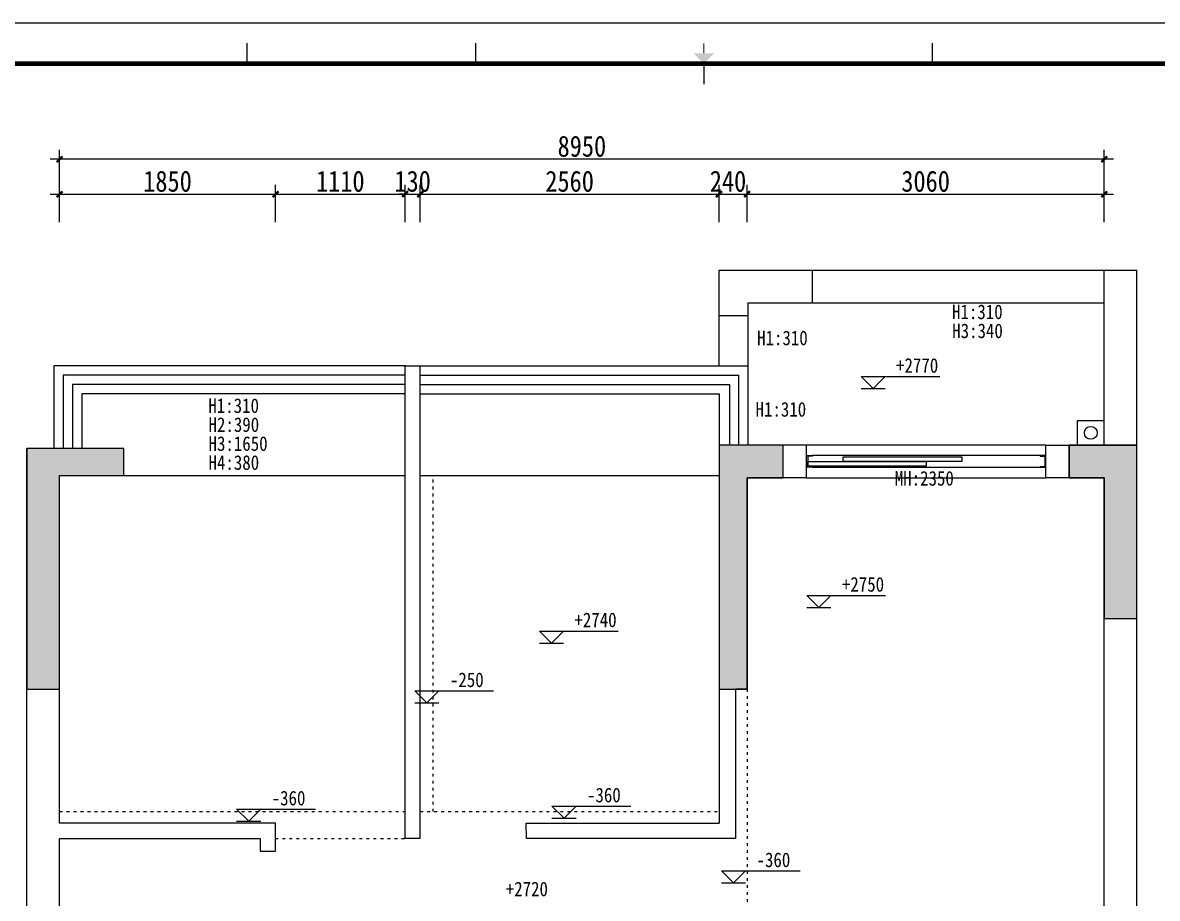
# Model space of a CAD drawing. Header units: millimetres. Extents: x 104198 to 1296755, y -81101 to 81453.
# Drawn here: x 661107 to 670828, y 73950 to 81453 of the extents above; entities that cross this region are included whole.
import ezdxf
from ezdxf.enums import TextEntityAlignment as Align

# ---------------------------------------------------------------- set-up
doc = ezdxf.new("R2010")
doc.units = ezdxf.units.MM
doc.header["$PDMODE"] = 3
doc.linetypes.add('100', pattern=[30, 12, -18])
doc.layers.get('Defpoints').update_dxf_attribs({"color": 250})
doc.layers.add('01-PL-墙体柱子', color=7, linetype='Continuous', lineweight=35)
for name, color, linetype in [('11-PL-原始门窗', 1, 'Continuous'), ('30-PL-平面文字说明', 1, 'Continuous'), ('图纸图框', 165, 'Continuous'), ('墙体', 7, 'Continuous'), ('窗户', 1, 'Continuous'), ('门', 250, 'Continuous')]:
    doc.layers.add(name, color=color, linetype=linetype)
doc.styles.add('新宋体', font='', dxfattribs={"width": 0.85})
doc.styles.add('黑体', font='simhei.ttf', dxfattribs={"width": 0.7})
doc.styles.get('新宋体').set_extended_font_data('NSimSun')
doc.dimstyles.new('平面外部尺寸', dxfattribs={"dimtxt": 180, "dimasz": 50, "dimexe": 80, "dimexo": 60, "dimgap": 20, "dimtad": 1, "dimdec": 0, "dimtxsty": '新宋体', "dimblk": 'ARCHTICK', "dimcen": 2.5, "dimdle": 80, "dimclrd": 8, "dimclre": 8, "dimclrt": 1, "dimadec": 0, "dimazin": 0, "dimtfac": 1, "dimtdec": 0, "dimtix": 1, "dimtmove": 2, "dimatfit": 3, "dimldrblk": 'DOT', "dimfxl": 1, "dimarcsym": 0})

# ---------------------------------------------------------------- blocks, each defined once
blk = doc.blocks.new('A3图框')
at = {"layer": '图纸图框', "color": 165}
for p, q in [((722525.1, -364118.2), (743525, -364118.2)), ((722525.1, -364118.2), (743525, -364118.2)), ((722525.1, -364118.2), (743525, -364118.2)), ((722525.1, -364118.2), (743525, -364118.2)), ((722525.1, -364118.2), (743525, -364118.2)), ((722525.1, -364118.2), (743525, -364118.2)), ((722525.1, -364118.2), (743525, -364118.2)), ((729475.3, -364293.9), (729475.3, -364468.9)), ((731432.4, -364293.9), (731432.4, -364468.9)), ((735346.5, -364293.9), (735346.5, -364468.9)), ((733389.5, -364468.9), (733389.5, -364644))]:
    blk.add_line(p, q, dxfattribs=at)
at = {"layer": '图纸图框', "color": 165, "const_width": 10.5}
blk.add_lwpolyline([(733389.5, -364381.4), (733389.5, -364293.9)], dxfattribs=at)
at = {"layer": '图纸图框', "color": 165, "const_width": 42}
blk.add_lwpolyline([(743174.9, -364468.9), (723400.4, -364468.9), (723400.4, -378617.2), (743174.9, -378617.2)], close=True, dxfattribs=at)
at = {"layer": '图纸图框', "color": 165}
blk.add_solid([(733301.9, -364381.4), (733477, -364381.4), (733389.5, -364468.9)], dxfattribs=at)
blk = doc.blocks.new('麦丰图框2017新')
at = {"layer": '图纸图框', "color": 165, "linetype": 'ByBlock', "lineweight": -2, "ltscale": 0.1}
blk.add_lwpolyline([(0, 297), (420, 297), (420, 0), (0, 0)], close=True, dxfattribs=at)
at = {"xscale": 0.02000000000000001, "yscale": 0.02000000000000001, "zscale": 0.02000000000000001}
blk.add_blockref('A3图框', (-14450.5, 7579.36), dxfattribs=at)
at = {"linetype": 'ByBlock', "ltscale": 9000, "style": '黑体', "width": 0.8}
blk.add_attdef('项目名称', text='', height=4.12, dxfattribs=at).set_placement((390.62, 167.58), align=Align.CENTER)
at = {"layer": '图纸图框', "color": 0, "linetype": 'ByBlock', "ltscale": 0.1, "style": '新宋体', "width": 0.85}
for tag, height, p in [('（00-00-000）', 3.75, (389.26, 143.49)), ('平面布置图', 4.13, (388.85, 99.63))]:
    blk.add_attdef(tag, text='', height=height, dxfattribs=at).set_placement(p, align=Align.MIDDLE)
at = {"layer": '图纸图框', "color": 0, "style": '新宋体', "width": 0.85}
for tag, p in [('P-01', (381.76, 78.3)), ('1:50', (406.06, 78.57))]:
    blk.add_attdef(tag, text='', height=2.06, dxfattribs=at).set_placement(p, align=Align.MIDDLE)
blk = doc.blocks.new('_ArchTick')
at = {"color": 2, "linetype": 'ByBlock', "const_width": 0.4}
blk.add_lwpolyline([(-0.5, -0.5), (0.5, 0.5)], dxfattribs=at)
blk = doc.blocks.new('*D301')
at = {"layer": '30-PL-平面文字说明', "color": 8, "lineweight": -2, "transparency": 16777216}
for p, q in [((661423.1, 79743.5), (661423.1, 80063.5)), ((663273.1, 79743.5), (663273.1, 80063.5)), ((661343.1, 79983.5), (663353.1, 79983.5))]:
    blk.add_line(p, q, dxfattribs=at)
at = {"layer": 'Defpoints', "color": 0, "transparency": 16777216}
for p in [(663273.1, 79983.5), (661423.1, 79683.5), (663273.1, 79683.5)]:
    blk.add_point(p, dxfattribs=at)
at = {"layer": '30-PL-平面文字说明', "color": 8, "lineweight": -2, "transparency": 16777216, "xscale": 50, "yscale": 50, "zscale": 50, "rotation": 180}
blk.add_blockref('_ArchTick', (661423.1, 79983.5), dxfattribs=at)
at = {"layer": '30-PL-平面文字说明', "color": 8, "lineweight": -2, "transparency": 16777216, "xscale": 50, "yscale": 50, "zscale": 50}
blk.add_blockref('_ArchTick', (663273.1, 79983.5), dxfattribs=at)
at = {"layer": '30-PL-平面文字说明', "color": 1, "transparency": 16777216, "insert": (662348.1, 80093.5), "char_height": 180, "attachment_point": 5, "style": '新宋体'}
blk.add_mtext('1850', dxfattribs=at)
blk = doc.blocks.new('_Dot')
at = {"color": 2, "linetype": 'ByBlock', "lineweight": -2}
blk.add_line((-0.5, 0), (-1, 0), dxfattribs=at)
at = {"color": 2, "linetype": 'ByBlock', "const_width": 0.5}
blk.add_lwpolyline([(-0.25, 0, 1), (0.25, 0, 1)], format="xyb", close=True, dxfattribs=at)
blk = doc.blocks.new('*D302')
at = {"layer": '30-PL-平面文字说明', "color": 8, "lineweight": -2, "transparency": 16777216}
for p, q in [((663273.1, 79743.5), (663273.1, 80063.5)), ((664383.1, 79743.5), (664383.1, 80063.5)), ((663193.1, 79983.5), (664463.1, 79983.5))]:
    blk.add_line(p, q, dxfattribs=at)
at = {"layer": 'Defpoints', "color": 0, "transparency": 16777216}
for p in [(664383.1, 79983.5), (663273.1, 79683.5), (664383.1, 79683.5)]:
    blk.add_point(p, dxfattribs=at)
at = {"layer": '30-PL-平面文字说明', "color": 8, "lineweight": -2, "transparency": 16777216, "xscale": 50, "yscale": 50, "zscale": 50, "rotation": 180}
blk.add_blockref('_ArchTick', (663273.1, 79983.5), dxfattribs=at)
at = {"layer": '30-PL-平面文字说明', "color": 8, "lineweight": -2, "transparency": 16777216, "xscale": 50, "yscale": 50, "zscale": 50}
blk.add_blockref('_ArchTick', (664383.1, 79983.5), dxfattribs=at)
at = {"layer": '30-PL-平面文字说明', "color": 1, "transparency": 16777216, "insert": (663828.1, 80093.5), "char_height": 180, "attachment_point": 5, "style": '新宋体'}
blk.add_mtext('1110', dxfattribs=at)
blk = doc.blocks.new('*D303')
at = {"layer": '30-PL-平面文字说明', "color": 8, "lineweight": -2, "transparency": 16777216}
for p, q in [((664383.1, 79743.5), (664383.1, 80063.5)), ((664513.1, 79743.5), (664513.1, 80063.5)), ((664383.1, 79983.5), (664333.1, 79983.5)), ((664383.1, 79983.5), (664513.1, 79983.5)), ((664513.1, 79983.5), (664563.1, 79983.5))]:
    blk.add_line(p, q, dxfattribs=at)
at = {"layer": 'Defpoints', "color": 0, "transparency": 16777216}
for p in [(664513.1, 79983.5), (664383.1, 79683.5), (664513.1, 79683.5)]:
    blk.add_point(p, dxfattribs=at)
at = {"layer": '30-PL-平面文字说明', "color": 8, "lineweight": -2, "transparency": 16777216, "xscale": 50, "yscale": 50, "zscale": 50}
blk.add_blockref('_ArchTick', (664383.1, 79983.5), dxfattribs=at)
at = {"layer": '30-PL-平面文字说明', "color": 8, "lineweight": -2, "transparency": 16777216, "xscale": 50, "yscale": 50, "zscale": 50, "rotation": 180}
blk.add_blockref('_ArchTick', (664513.1, 79983.5), dxfattribs=at)
at = {"layer": '30-PL-平面文字说明', "color": 1, "transparency": 16777216, "insert": (664448.1, 80093.5), "char_height": 180, "attachment_point": 5, "style": '新宋体'}
blk.add_mtext('130', dxfattribs=at)
blk = doc.blocks.new('*D304')
at = {"layer": '30-PL-平面文字说明', "color": 8, "lineweight": -2, "transparency": 16777216}
for p, q in [((664513.1, 79743.5), (664513.1, 80063.5)), ((667073.2, 79743.5), (667073.2, 80063.5)), ((664433.1, 79983.5), (667153.2, 79983.5))]:
    blk.add_line(p, q, dxfattribs=at)
at = {"layer": 'Defpoints', "color": 0, "transparency": 16777216}
for p in [(667073.2, 79983.5), (664513.1, 79683.5), (667073.2, 79683.5)]:
    blk.add_point(p, dxfattribs=at)
at = {"layer": '30-PL-平面文字说明', "color": 8, "lineweight": -2, "transparency": 16777216, "xscale": 50, "yscale": 50, "zscale": 50, "rotation": 180}
blk.add_blockref('_ArchTick', (664513.1, 79983.5), dxfattribs=at)
at = {"layer": '30-PL-平面文字说明', "color": 8, "lineweight": -2, "transparency": 16777216, "xscale": 50, "yscale": 50, "zscale": 50}
blk.add_blockref('_ArchTick', (667073.2, 79983.5), dxfattribs=at)
at = {"layer": '30-PL-平面文字说明', "color": 1, "transparency": 16777216, "insert": (665793.1, 80093.5), "char_height": 180, "attachment_point": 5, "style": '新宋体'}
blk.add_mtext('2560', dxfattribs=at)
blk = doc.blocks.new('*D305')
at = {"layer": '30-PL-平面文字说明', "color": 8, "lineweight": -2, "transparency": 16777216}
for p, q in [((667073.2, 79743.5), (667073.2, 80063.5)), ((667313.1, 79743.5), (667313.1, 80063.5)), ((666993.2, 79983.5), (667393.1, 79983.5))]:
    blk.add_line(p, q, dxfattribs=at)
at = {"layer": 'Defpoints', "color": 0, "transparency": 16777216}
for p in [(667313.1, 79983.5), (667073.2, 79683.5), (667313.1, 79683.5)]:
    blk.add_point(p, dxfattribs=at)
at = {"layer": '30-PL-平面文字说明', "color": 8, "lineweight": -2, "transparency": 16777216, "xscale": 50, "yscale": 50, "zscale": 50, "rotation": 180}
blk.add_blockref('_ArchTick', (667073.2, 79983.5), dxfattribs=at)
at = {"layer": '30-PL-平面文字说明', "color": 8, "lineweight": -2, "transparency": 16777216, "xscale": 50, "yscale": 50, "zscale": 50}
blk.add_blockref('_ArchTick', (667313.1, 79983.5), dxfattribs=at)
at = {"layer": '30-PL-平面文字说明', "color": 1, "transparency": 16777216, "insert": (667150.1, 80093.5), "char_height": 180, "attachment_point": 5, "style": '新宋体'}
blk.add_mtext('240', dxfattribs=at)
blk = doc.blocks.new('*D306')
at = {"layer": '30-PL-平面文字说明', "color": 8, "lineweight": -2, "transparency": 16777216}
for p, q in [((667313.1, 79743.5), (667313.1, 80063.5)), ((670373.1, 79743.5), (670373.1, 80063.5)), ((667233.1, 79983.5), (670453.1, 79983.5))]:
    blk.add_line(p, q, dxfattribs=at)
at = {"layer": 'Defpoints', "color": 0, "transparency": 16777216}
for p in [(670373.1, 79983.5), (667313.1, 79683.5), (670373.1, 79683.5)]:
    blk.add_point(p, dxfattribs=at)
at = {"layer": '30-PL-平面文字说明', "color": 8, "lineweight": -2, "transparency": 16777216, "xscale": 50, "yscale": 50, "zscale": 50, "rotation": 180}
blk.add_blockref('_ArchTick', (667313.1, 79983.5), dxfattribs=at)
at = {"layer": '30-PL-平面文字说明', "color": 8, "lineweight": -2, "transparency": 16777216, "xscale": 50, "yscale": 50, "zscale": 50}
blk.add_blockref('_ArchTick', (670373.1, 79983.5), dxfattribs=at)
at = {"layer": '30-PL-平面文字说明', "color": 1, "transparency": 16777216, "insert": (668843.1, 80093.5), "char_height": 180, "attachment_point": 5, "style": '新宋体'}
blk.add_mtext('3060', dxfattribs=at)
blk = doc.blocks.new('*D307')
at = {"layer": '30-PL-平面文字说明', "color": 8, "lineweight": -2, "transparency": 16777216}
for p, q in [((661423.1, 79743.5), (661423.1, 80363.5)), ((670373.1, 79743.5), (670373.1, 80363.5)), ((670453.1, 80283.5), (661343.1, 80283.5))]:
    blk.add_line(p, q, dxfattribs=at)
at = {"layer": 'Defpoints', "color": 0, "transparency": 16777216}
for p in [(661423.1, 80283.5), (661423.1, 79683.5), (670373.1, 79683.5)]:
    blk.add_point(p, dxfattribs=at)
at = {"layer": '30-PL-平面文字说明', "color": 8, "lineweight": -2, "transparency": 16777216, "xscale": 50, "yscale": 50, "zscale": 50, "rotation": 180}
blk.add_blockref('_ArchTick', (661423.1, 80283.5), dxfattribs=at)
at = {"layer": '30-PL-平面文字说明', "color": 8, "lineweight": -2, "transparency": 16777216, "xscale": 50, "yscale": 50, "zscale": 50}
blk.add_blockref('_ArchTick', (670373.1, 80283.5), dxfattribs=at)
at = {"layer": '30-PL-平面文字说明', "color": 1, "transparency": 16777216, "insert": (665898.1, 80393.5), "char_height": 180, "attachment_point": 5, "style": '新宋体'}
blk.add_mtext('8950', dxfattribs=at)

msp = doc.modelspace()

# ---------------------------------------------------------------- hatches: boundary and pattern name
at = {"layer": '01-PL-墙体柱子', "lineweight": -2, "ltscale": 10}
for points in [[(661973.1, 77803.5), (661143.1, 77803.5), (661143.1, 75743.5), (661423.1, 75743.5), (661423.1, 77573.5), (661973.1, 77573.5)], [(667623.1, 77833.5), (667323.1, 77833.5), (667073.1, 77833.5), (667073.1, 75743.5), (667313.1, 75743.5), (667313.1, 77553.5), (667623.1, 77553.5)], [(670653.1, 77833.5), (670373.1, 77833.5), (670073.1, 77833.5), (670073.1, 77553.5), (670373.1, 77553.5), (670373.1, 76348.5), (670653.1, 76348.5)]]:
    msp.add_hatch(color=8, dxfattribs=at).paths.add_polyline_path(points)

# ---------------------------------------------------------------- linework, layer by layer
at = {"color": 8, "linetype": '100', "ltscale": 2}
for p, q in [((664623.1, 74693.5), (664623.1, 77573.5)), ((667313.1, 75743.5), (667313.1, 73493.5)), ((661423.1, 74693.5), (664383.1, 74693.5)), ((664513.8, 74693.5), (667073.8, 74693.5)), ((663273.1, 74463.5), (664383.1, 74463.5))]:
    msp.add_line(p, q, dxfattribs=at)
at = {"layer": '01-PL-墙体柱子', "color": 8, "lineweight": -2, "ltscale": 10}
for points in [[(661973.1, 77803.5), (661143.1, 77803.5), (661143.1, 75743.5), (661423.1, 75743.5), (661423.1, 77573.5), (661973.1, 77573.5)], [(667623.1, 77833.5), (667323.1, 77833.5), (667073.1, 77833.5), (667073.1, 75743.5), (667313.1, 75743.5), (667313.1, 77553.5), (667623.1, 77553.5)], [(670653.1, 77833.5), (670373.1, 77833.5), (670073.1, 77833.5), (670073.1, 77553.5), (670373.1, 77553.5), (670373.1, 76348.5), (670653.1, 76348.5)]]:
    msp.add_lwpolyline(points, close=True, dxfattribs=at)
at = {"layer": '11-PL-原始门窗', "color": 251}
for p, q in [((664383.1, 78433.5), (661453.1, 78433.5)), ((661453.1, 78433.5), (661453.1, 77803.5)), ((664383.1, 78353.5), (661533.1, 78353.5)), ((661533.1, 78353.5), (661533.1, 77803.5)), ((664513.1, 78433.5), (667243.1, 78433.5)), ((664513.1, 78353.5), (667163.1, 78353.5)), ((667163.1, 78353.5), (667163.1, 77833.5)), ((667243.1, 77833.5), (667243.1, 78433.5))]:
    msp.add_line(p, q, dxfattribs=at)
at = {"layer": '30-PL-平面文字说明', "ltscale": 10}
for p, q in [((668289.7, 78317.7), (668496, 78317.7)), ((667826, 76442.1), (668032.2, 76442.1)), ((665534, 76137.4), (665740.3, 76137.4)), ((664467.4, 75624.3), (664673.6, 75624.3)), ((662940.5, 74610.7), (663146.8, 74610.7)), ((665642.1, 74637), (665848.4, 74637)), ((667094.3, 74081.6), (667300.6, 74081.6))]:
    msp.add_line(p, q, dxfattribs=at)
at = {"layer": '30-PL-平面文字说明'}
msp.add_line((670373.1, 77833.5), (670653.1, 77833.5), dxfattribs=at)
at = {"layer": '30-PL-平面文字说明', "ltscale": 10}
for points in [[(668496, 78420.9), (668392.8, 78317.7), (668289.7, 78420.9), (668963.6, 78420.9)], [(668032.2, 76545.3), (667929.1, 76442.1), (667826, 76545.3), (668499.9, 76545.3)], [(665740.3, 76240.5), (665637.2, 76137.4), (665534, 76240.5), (666208, 76240.5)], [(664673.6, 75727.4), (664570.5, 75624.3), (664467.4, 75727.4), (665141.3, 75727.4)], [(663146.8, 74713.8), (663043.7, 74610.7), (662940.5, 74713.8), (663614.5, 74713.8)], [(665848.4, 74740.2), (665745.3, 74637), (665642.1, 74740.2), (666316.1, 74740.2)], [(667300.6, 74184.7), (667197.5, 74081.6), (667094.3, 74184.7), (667768.3, 74184.7)]]:
    msp.add_lwpolyline(points, dxfattribs=at)
at = {"layer": '墙体', "color": 7}
for p, q in [((667073.1, 79333.5), (667873.1, 79333.5)), ((667073.1, 78943.5), (667073.1, 79333.5)), ((667873.1, 79053.5), (667873.1, 79333.5)), ((670373.1, 79333.5), (670653.1, 79333.5)), ((670373.1, 79053.5), (670373.1, 79333.5)), ((670653.1, 70313.5), (670653.1, 79333.5)), ((667323.1, 78943.5), (667323.1, 79053.5)), ((667323.1, 79053.5), (667873.1, 79053.5)), ((670373.1, 77833.5), (670373.1, 79053.5)), ((667073.1, 78943.5), (667323.1, 78943.5)), ((664383.1, 77573.5), (664383.1, 78513.5)), ((664383.1, 78513.5), (664513.1, 78513.5)), ((664513.1, 77573.5), (664513.1, 78513.5)), ((661143.1, 72203.5), (661143.1, 77803.5)), ((661973.1, 77803.5), (661143.1, 77803.5)), ((661973.1, 77573.5), (661973.1, 77803.5)), ((667823.1, 77833.5), (667073.1, 77833.5)), ((667073.1, 77833.5), (667073.1, 74593.5)), ((667823.1, 77833.5), (667323.1, 77833.5)), ((667623.1, 77553.5), (667623.1, 77833.5)), ((667823.1, 77553.5), (667823.1, 77833.5)), ((669873.1, 77553.5), (669873.1, 77833.5)), ((669873.1, 77833.5), (670373.1, 77833.5)), ((670073.1, 77553.5), (670073.1, 77833.5)), ((661423.1, 74593.5), (661423.1, 77573.5)), ((661423.1, 77573.5), (661973.1, 77573.5)), ((664383.1, 74463.5), (664383.1, 77573.5)), ((664513.1, 74613.5), (664513.1, 77573.5)), ((667823.1, 77553.5), (667313.1, 77553.5)), ((667313.1, 77553.5), (667313.1, 75743.5)), ((670373.1, 77553.5), (669873.1, 77553.5)), ((670373.1, 70593.5), (670373.1, 77553.5)), ((667313.1, 75743.5), (667213.1, 75743.5)), ((667213.1, 75743.5), (667213.1, 74463.5)), ((663273.1, 74593.5), (661423.1, 74593.5)), ((663273.1, 74353.5), (663273.1, 74593.5)), ((664513.1, 74463.5), (664513.1, 74613.5)), ((665423.1, 74463.5), (665422.2, 74593.5)), ((665422.2, 74593.5), (667073.1, 74593.5)), ((661423.1, 72483.5), (661423.1, 74463.5)), ((661423.1, 74463.5), (663143.1, 74463.5)), ((663143.1, 74463.5), (663143.1, 74353.5)), ((664513.1, 74463.5), (664383.1, 74463.5)), ((667213.1, 74463.5), (665423.1, 74463.5)), ((663143.1, 74353.5), (663273.1, 74353.5))]:
    msp.add_line(p, q, dxfattribs=at)
at = {"layer": '墙体', "color": 251}
for p, q in [((667873.1, 79333.5), (670373.1, 79333.5)), ((667873.1, 79053.5), (670373.1, 79053.5)), ((667073.1, 78513.5), (667073.1, 78943.5)), ((667323.1, 78513.5), (667323.1, 78943.5)), ((670143.1, 77833.5), (670143.1, 78043.5)), ((670143.1, 78043.5), (670373.1, 78043.5)), ((661973.1, 77573.5), (664383.1, 77573.5)), ((664513.1, 77573.5), (667073.1, 77573.5))]:
    msp.add_line(p, q, dxfattribs=at)
at = {"layer": '墙体', "color": 1}
msp.add_circle((670258.1, 77938.5), 55, dxfattribs=at)
at = {"layer": '窗户', "color": 1}
for p, q in [((664383.1, 78513.5), (661373.1, 78513.5)), ((661373.1, 78513.5), (661373.1, 77803.5)), ((664513.1, 78513.5), (667323.1, 78513.5)), ((667323.1, 77833.5), (667323.1, 78513.5)), ((664383.1, 78273.5), (661613.1, 78273.5)), ((661613.1, 78273.5), (661613.1, 77803.5)), ((664513.1, 78273.5), (667073.1, 78273.5)), ((667073.1, 78273.5), (667073.1, 77833.5))]:
    msp.add_line(p, q, dxfattribs=at)
at = {"layer": '门', "color": 250}
for p, q in [((669873.1, 77833.5), (667823.1, 77833.5)), ((669823.1, 77743.5), (667873.1, 77743.5)), ((667873.1, 77643.5), (669823.1, 77643.5)), ((667823.1, 77553.5), (669873.1, 77553.5))]:
    msp.add_line(p, q, dxfattribs=at)
at = {"layer": '门', "color": 1}
for points in [[(667873.1, 77743.5), (667873.1, 77738.5), (667833.1, 77738.5), (667833.1, 77648.5), (667873.1, 77648.5), (667873.1, 77643.5), (667823.1, 77643.5), (667823.1, 77743.5), (667873.1, 77743.5)], [(669823.1, 77743.5), (669823.1, 77738.5), (669863.1, 77738.5), (669863.1, 77648.5), (669823.1, 77648.5), (669823.1, 77643.5), (669873.1, 77643.5), (669873.1, 77743.5), (669823.1, 77743.5)]]:
    msp.add_lwpolyline(points, dxfattribs=at)
for points in [[(668848.1, 77693.5), (668848.1, 77653.5), (667833.1, 77653.5), (667833.1, 77693.5)], [(669152.5, 77733.5), (669152.5, 77693.5), (668137.5, 77693.5), (668137.5, 77733.5)]]:
    msp.add_lwpolyline(points, close=True, dxfattribs=at)

# ---------------------------------------------------------------- block references
at = {"linetype": 'ByBlock', "xscale": 50.00095976796001, "yscale": 50.0009597680255, "zscale": 50.00095976802441}
msp.add_blockref('麦丰图框2017新', (656078.3, 66602.9), dxfattribs=at)

# ---------------------------------------------------------------- texts
at = {"layer": '30-PL-平面文字说明', "color": 1, "style": '新宋体', "width": 0.85}
for s, p in [('H1:310', (669069.4, 78913)), ('H3:340', (669071.1, 78750.5)), ('H1:310', (667399.4, 78689.5)), ('H1:310', (662697.9, 78109.1)), ('H1:310', (667386, 78077.4)), ('H2:390', (662699.7, 77946.6)), ('H3:1650', (662699.7, 77784.1)), ('H4:380', (662699.7, 77621.7)), ('MH:2350', (668579, 77486.5))]:
    msp.add_text(s, height=125, dxfattribs=at).set_placement(p)
at = {"layer": '30-PL-平面文字说明', "ltscale": 10, "style": '新宋体', "width": 0.85}
for s, p in [('+2770', (668589.8, 78453.5)), ('+2750', (668126, 76577.9)), ('+2740', (665834.1, 76273.2)), ('-250', (664767.5, 75760.1)), ('-360', (663240.6, 74746.5)), ('-360', (665942.2, 74772.8)), ('-360', (667394.4, 74217.4)), ('+2720', (665245.9, 73967.4))]:
    msp.add_text(s, height=125, dxfattribs=at).set_placement(p)

# ---------------------------------------------------------------- dimensions: what is measured, and where the dimension line sits
at = {"layer": '30-PL-平面文字说明', "color": 251}
for base, p1, p2, picture, middle in [((661423.1, 80283.5), (670373.1, 79683.5), (661423.1, 79683.5), '*D307', (665898.1, 80393.5)), ((663273.1, 79983.5), (661423.1, 79683.5), (663273.1, 79683.5), '*D301', (662348.1, 80093.5)), ((664383.1, 79983.5), (663273.1, 79683.5), (664383.1, 79683.5), '*D302', (663828.1, 80093.5)), ((664513.1, 79983.5), (664383.1, 79683.5), (664513.1, 79683.5), '*D303', (664448.1, 80093.5)), ((667073.2, 79983.5), (664513.1, 79683.5), (667073.2, 79683.5), '*D304', (665793.1, 80093.5)), ((670373.1, 79983.5), (667313.1, 79683.5), (670373.1, 79683.5), '*D306', (668843.1, 80093.5))]:
    dim = msp.add_linear_dim(base=base, p1=p1, p2=p2, dimstyle='平面外部尺寸', dxfattribs=at)
    dim.commit()
    dim.dimension.update_dxf_attribs({"geometry": picture, "text_midpoint": middle})
dim = msp.add_linear_dim(base=(667313.1, 79983.5), p1=(667073.2, 79683.5), p2=(667313.1, 79683.5), dimstyle='平面外部尺寸', dxfattribs=at)
dim.commit()
dim.dimension.update_dxf_attribs({"geometry": '*D305', "text_midpoint": (667150.1, 80093.5), "dimtype": 160})

doc.saveas('drawing.dxf')
